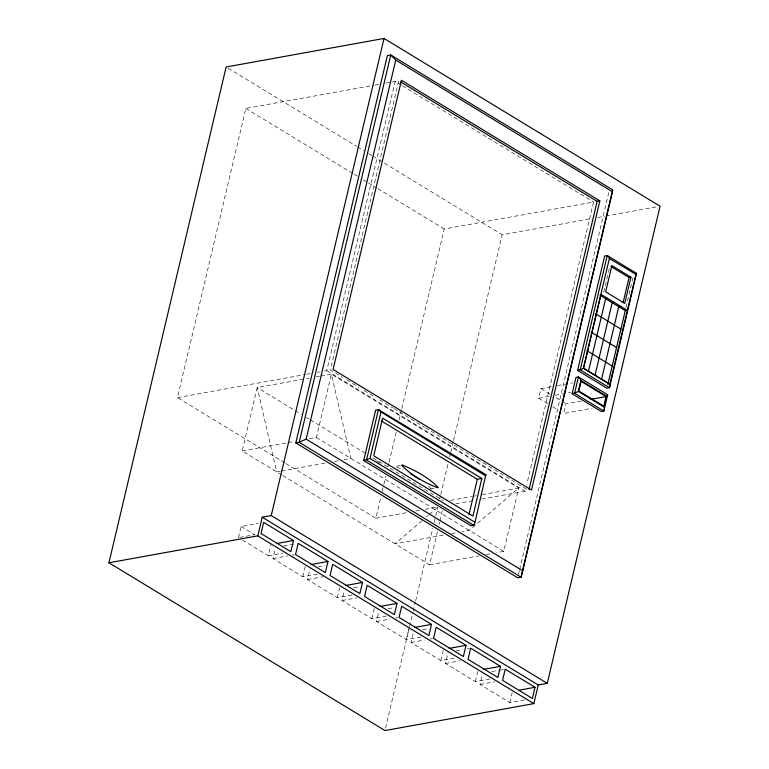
<?xml version="1.0" encoding="UTF-8"?>
<svg xmlns="http://www.w3.org/2000/svg" width="769" height="769" viewBox="0 0 769 769"><rect width="100%" height="100%" fill="white"/><g stroke="black" fill="none" stroke-linecap="round" stroke-linejoin="round"><path stroke-width="0.58" stroke-dasharray="3.85 2.88" d="M284.847 462.89L177.456 397.621L245.82 108.419L373.974 85.244M281.819 474.982L242.216 450.913L257.192 387.557L309.013 378.185M238.467 537.618L241.11 526.448L258.028 523.391M242.446 540.04L268.294 555.747L270.938 544.577M317.462 574.068L302.803 576.721L272.976 558.592L275.35 548.537M324.422 371.043L326.777 370.62L395.141 81.418L401.274 85.148M309.349 438.772L316.415 437.494L331.391 374.138L518.748 488.017L503.772 551.363L496.707 552.642M302.803 576.721L305.437 565.542M351.971 595.043L337.303 597.686L307.485 579.566L310.118 568.387M337.303 597.686L339.687 587.631M386.471 616.007L371.812 618.661L341.984 600.531L344.358 590.477M285.866 463.515L375.868 518.21L380.828 497.226M382.203 491.391L383.587 485.556M383.856 484.393L385.788 476.232M387.989 466.898L388.816 463.409M389.095 462.236L396.266 431.918M399.024 420.259L401.505 409.762M401.774 408.599L444.232 229.008L593.543 202.007L526.832 484.21M371.812 618.661L374.455 607.491M420.979 636.982L406.32 639.635L376.493 621.506L378.867 611.451M406.32 639.635L408.954 628.465M385.529 728.214L409.3 627.658M409.579 626.485L412.895 612.451M413.174 611.288L415.385 601.925M415.664 600.762L432.793 528.265M434.177 522.42L437.772 507.223M439.705 499.033L440.541 495.524M440.81 494.361L448.279 462.784M449.654 456.94L450.49 453.431M450.759 452.259L453.249 441.742M453.527 440.57L502.176 234.776L591.726 218.588M454.354 658.158L440.82 660.609L410.992 642.48L413.376 632.426M282.838 475.607L429.573 564.782L437.734 530.235M439.099 524.468L439.647 522.17M439.916 521.017L442.367 510.654M440.82 660.609L443.194 650.555M489.988 678.931L475.329 681.574L445.501 663.455L448.144 652.275M547.701 403.715L538.684 398.236L540.963 388.614L551.584 386.692M475.329 681.574L477.703 671.52M481.682 499.081L525.179 491.208L525.727 488.882M524.496 699.896L509.828 702.549L480.01 684.42L482.384 674.365M518.546 574.289L519.373 570.79M519.652 569.627L609 191.635M581.345 401.053L565.994 403.831L563.715 413.453L592.053 408.329M603.761 292.153L609.961 265.92M509.828 702.549L512.212 692.494M625.899 307.648L633.348 276.138M422.056 520.7L395.064 543.818L444.54 534.868M426.555 516.845L428.352 515.307M429.256 514.538L437.35 507.598M375.157 85.032L378.675 84.398M385.73 83.119L398.736 80.774L330.372 369.976L342.647 377.435M597.609 217.521L604.684 216.243M605.857 216.031L657.706 206.65M177.456 397.621L305.61 374.445M306.793 374.234L310.311 373.599M317.366 372.321L319.721 371.898M316.078 376.916L319.616 376.272M320.788 376.06L331.391 374.138L350.924 458.459L343.858 459.737M557.487 385.625L572.838 382.847M242.216 450.913L286.972 442.819M288.154 442.608L294.037 441.541M538.684 398.236L549.306 396.314M555.208 395.247L570.56 392.469M280.252 471.243L276.715 471.878L257.192 387.557L294.046 409.964M281.435 471.032L326.191 462.938M334.428 461.448L339.148 460.593M400.389 465.476L395.228 466.408L403.11 469.696M430.236 489.055L434.36 488.305M239.601 537.416L254.26 534.763M450.432 500.369L471.637 496.534M472.81 496.322L476.347 495.688M482.24 494.621L518.748 488.017L469.273 530.399L462.207 531.667M375.868 518.21L407.608 512.471M415.837 510.981L420.537 510.135M425.247 509.28L437.003 507.156M455.815 503.753L472.272 500.782M283.511 545.99L295.921 543.75M268.294 555.747L282.954 553.094M272.976 558.592L287.635 555.939M292.143 555.122L294.402 554.718M451.605 533.59L457.488 532.523M318.02 566.964L324.787 565.744M307.485 579.566L323.268 576.712M429.573 564.782L479.039 555.843M486.104 554.564L490.814 553.709M353.653 587.727L359.286 586.709M341.984 600.531L356.643 597.888M388.153 608.702L393.795 607.683M376.493 621.506L390.027 619.064M395.66 618.036L397.919 617.632M422.662 629.676L428.295 628.658M410.992 642.48L424.526 640.029M430.169 639.01L432.428 638.606M456.036 650.853L462.803 649.632M467.312 648.815L469.571 648.402M445.501 663.455L460.16 660.802M491.67 671.616L498.437 670.395M499.562 670.193L504.07 669.376M480.01 684.42L494.669 681.776M402.302 85.772L593.543 202.007M228.191 68.249L356.46 146.216M357.489 146.841L363.641 150.58M368.774 153.694L371.85 155.569M372.878 156.194L502.176 234.776M245.82 108.419L353.211 173.688M354.23 174.313L357.297 176.178M363.439 179.908L367.524 182.397M368.553 183.012L376.733 187.992M377.752 188.607L444.232 229.008M540.963 388.614L549.97 394.093M555.977 397.746L560.986 400.784M561.985 401.389L565.994 403.831M552.7 406.753L558.717 410.406M346.732 379.915L359.008 387.374M364.122 390.479L375.368 397.323M379.463 399.803L392.757 407.887M393.776 408.512L424.459 427.16M425.478 427.775L528.774 490.564M326.777 370.62L525.179 491.208M295.065 410.588L301.208 414.318M306.331 417.432L309.407 419.297M310.426 419.922L364.689 452.903M372.878 457.882L443.521 500.811M376.377 460.958L380.472 463.438M316.415 437.494L503.772 551.363M241.11 526.448L255.029 534.907M428.823 486.191L430.996 488.834"/><path stroke-width="1.15" d="M612.48 191.808L612.662 189.856L390.758 54.984L387.374 55.599L295.815 442.915L517.72 577.788L521.103 577.183L612.48 191.808L395.747 60.078L390.758 54.984L299.199 442.31L295.815 442.915M108.938 562.773L226.134 66.999L384.019 38.45L660.062 206.227L547.268 683.353L538.252 684.987L262.21 517.21L257.807 535.849L108.938 562.773L384.981 730.55L533.84 703.625L538.252 684.987M262.21 517.21L271.236 515.576L384.019 38.45M612.662 189.856L521.103 577.183L299.199 442.31L306.139 439.137L395.747 60.078M293.489 540.492L290.855 551.671L261.027 533.542L263.671 522.372L293.489 540.492L276.58 543.558M327.998 561.466L325.354 572.636L295.527 554.516L298.17 543.337L327.998 561.466L311.08 564.523M363.699 460.564L375.618 410.156L378.896 409.666L380.943 412.213L370.004 458.459L363.699 460.564L470.916 525.736L474.473 524.689L485.556 475.8L486.306 474.896L378.425 409.656L366.515 460.054L473.723 525.227M380.818 411.838L485.556 475.8M362.507 582.441L359.863 593.61L330.036 575.481L332.679 564.311L362.507 582.441L345.589 585.497M397.006 603.415L394.362 614.585L364.544 596.456L367.178 585.286L397.006 603.415L380.088 606.472M431.515 624.38L428.871 635.559L399.044 617.43L401.687 606.26L431.515 624.38L414.597 627.446M468.965 514.624L477.318 479.289L481.827 478.472L472.935 516.086L373.734 455.786L382.626 418.173L481.827 478.472M466.014 645.354L463.38 656.524L433.553 638.405L436.196 627.225L466.014 645.354L449.106 648.411M529.053 489.392L597.138 201.363L599.858 200.872L531.494 490.064L333.092 369.476L401.456 80.284L599.858 200.872M500.523 666.329L497.879 677.499L468.052 659.369L470.695 648.2L500.523 666.329L483.605 669.386M572.107 393.747L575.971 377.406L578.451 376.954L607.702 394.728L607.452 395.535A5.402 1.221 -23.4 0 1 606.674 396.179L604.107 407.061A5.402 3.816 68.6 0 1 604.367 408.599L603.838 411.069L601.348 411.521L572.107 393.747L577.183 392.075A5.402 1.221 -23.4 0 0 578.278 391.363L580.855 380.482A5.402 3.816 68.6 0 0 580.268 379.011L578.451 376.954L574.597 393.295L603.838 411.069L607.702 394.728M577.625 370.408L604.655 256.029L607.27 255.558L608.865 257.24A4.383 3.095 68.6 0 1 609.375 258.509L583.421 368.293A4.383 0.99 -23.4 0 1 582.469 368.899L577.625 370.408L606.866 388.182L609.471 387.711L610.009 385.644A4.383 3.095 68.6 0 0 609.788 384.317L635.944 274.389A4.345 0.98 -23.4 0 0 636.405 273.985L636.588 273.37L607.27 255.558L580.23 369.937L609.471 387.711L636.511 273.331M588.448 371.389L605.636 298.689L607.548 298.353M595.004 375.368L612.182 302.678L614.095 302.332M601.55 379.348L618.737 306.658L620.65 306.312M623.111 302.611L629.042 277.522L630.955 277.176L624.755 303.409L605.674 291.807L611.874 265.574L630.955 277.176M535.032 687.303L532.388 698.473L502.561 680.344L505.204 669.174L535.032 687.303L519.238 690.158M607.827 384.481L625.284 310.638L627.196 310.292L600.993 294.364L583.536 368.216L609.74 384.144M606.135 396.573L603.857 406.195L578.826 390.979L581.095 381.357L606.135 396.573L590.784 399.342M635.944 274.389L609.375 258.509M410.435 473.742L413.28 475.415M400.784 82.014L597.138 201.363M610.971 266.535L629.042 277.522M600.022 295.277L625.284 310.638M595.658 313.742L620.919 329.103M591.294 332.208L616.555 347.559M586.93 350.664L612.191 366.025M583.421 368.293L609.788 384.317M580.855 380.482L606.674 396.179M578.278 391.363L604.107 407.061M381.184 420.854L477.318 479.289M370.004 458.459L474.617 522.045M306.139 439.137L522.882 570.867M271.236 515.576L547.268 683.353M257.807 535.849L533.84 703.625M414.222 476.011L417.048 477.78M417.99 478.366L419.73 479.529M402.456 465.101L401.687 465.322C411.396 475.329 424.536 482.519 437.455 487.748L438.215 487.527C428.506 477.52 415.375 470.34 402.456 465.101"/></g></svg>
